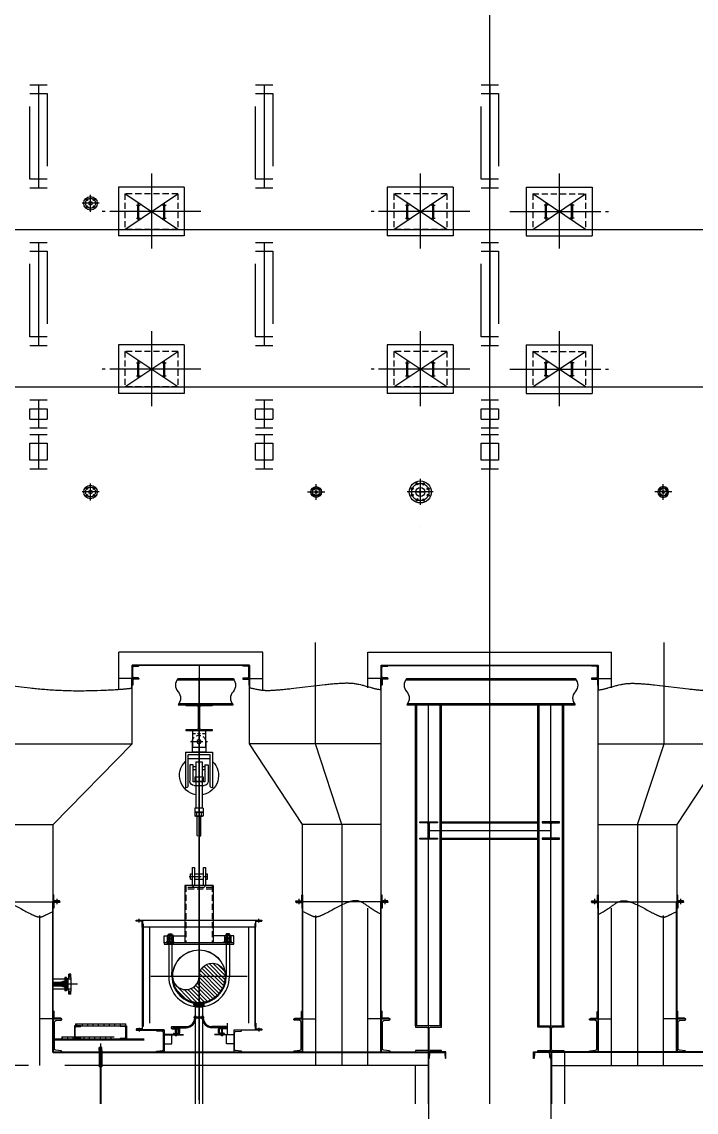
# Model space of a CAD drawing. Header units: millimetres. Extents: x 0 to 134087, y -49114 to 20834.
# Drawn here: x 25773 to 26752, y 11119 to 12702 of the extents above; entities that cross this region are included whole.
import ezdxf

# ---------------------------------------------------------------- set-up
doc = ezdxf.new("R2010")
doc.units = ezdxf.units.MM
doc.header["$LTSCALE"] = 35
for name, pattern in [('CENTER', [7, 4, -1, 1, -1]), ('JNK-CENTER', [34, 30, -1.5, 1, -1.5]), ('JNK-HIDDEN', [3, 2, -1]), ('JNK-PHANTOM', [15, 10, -1, 1, -1, 1, -1]), ('PHA', [30, 20, -2, 2, -2, 2, -2])]:
    doc.linetypes.add(name, pattern=pattern)
for name, color, linetype in [('C', 1, 'CENTER'), ('CEN-R', 1, 'JNK-CENTER'), ('CON-C', 4, 'Continuous'), ('CON-G', 3, 'Continuous'), ('CON-W', 7, 'Continuous'), ('CON-Y', 2, 'Continuous'), ('CONT-Y', 2, 'Continuous'), ('Dim-W', 7, 'Continuous'), ('HID-Y', 2, 'JNK-HIDDEN'), ('PAN-W', 6, 'PHA'), ('PHA-M', 6, 'JNK-PHANTOM'), ('PHA-W', 7, 'JNK-PHANTOM'), ('REF-R', 2, 'JNK-PHANTOM'), ('STL-OBJT', 7, 'Continuous'), ('TITLE', 7, 'Continuous')]:
    doc.layers.add(name, color=color, linetype=linetype)
doc.layers.add('CONT-G', color=3, linetype='Continuous', lineweight=25)

# ---------------------------------------------------------------- blocks, each defined once
blk = doc.blocks.new('SP-FE2')
at = {"color": 1, "linetype": 'CENTER'}
blk.add_line((97, -104), (-98, -104), dxfattribs=at)
at = {"layer": 'CEN-R'}
blk.add_line((0, 58), (0, -1229), dxfattribs=at)
at = {"layer": 'CON-Y'}
blk.add_circle((0, -104), 23.8, dxfattribs=at)
for start, end in [(133.8182, 260.8315), (279.1699, 46.1818)]:
    blk.add_arc((0, -494), 225, start, end, dxfattribs=at)
at = {"layer": 'CONT-Y'}
for p, q in [((-75, 21), (-75, -173)), ((-75, 21), (75, 21)), ((75, 21), (75, -173)), ((-80, -111), (-80, -227)), ((-40, -11), (-75, -11)), ((18, -11), (-18, -11)), ((75, -11), (40, -11)), ((80, -111), (80, -227)), ((156, -227), (-156, -227)), ((-156, -227), (-156, -636)), ((-80, -227), (80, -227)), ((-75, -173), (75, -173)), ((156, -227), (156, -636)), ((-127, -256), (127, -256)), ((-127, -612), (-127, -256)), ((-127, -304), (127, -304)), ((-106, -370), (-106, -561)), ((-67, -370), (-106, -370)), ((-67, -370), (-67, -569)), ((36, -336), (-36, -336)), ((-36, -336), (-36, -510)), ((36, -336), (36, -510)), ((67, -569), (67, -370)), ((67, -370), (106, -370)), ((106, -370), (106, -561)), ((127, -612), (127, -256)), ((-67, -394), (-36, -394)), ((-67, -428), (-36, -428)), ((36, -394), (67, -394)), ((36, -428), (67, -428)), ((36, -499), (36, -869)), ((-67, -569), (67, -569)), ((58, -609), (-58, -609)), ((48, -510), (-48, -510)), ((-48, -510), (-48, -558)), ((48, -558), (-48, -558)), ((-36, -527), (-36, -869)), ((-36, -558), (-36, -569)), ((-36, -609), (-36, -869)), ((36, -558), (36, -569)), ((36, -609), (36, -869)), ((48, -510), (48, -558)), ((-156, -636), (-151, -636)), ((156, -636), (151, -636)), ((-48, -869), (48, -869)), ((-48, -869), (-48, -917)), ((48, -869), (48, -917)), ((49, -917), (-49, -917)), ((-49, -917), (-49, -958)), ((-48, -917), (48, -917)), ((38, -963), (-38, -963)), ((-27, -958), (-27, -917)), ((26, -963), (-26, -963)), ((-22, -1187), (-22, -963)), ((22, -1187), (22, -963)), ((27, -958), (27, -917)), ((49, -917), (49, -958))]:
    blk.add_line(p, q, dxfattribs=at)
for centre, radius, start, end in [((0, -111), 79.5, 146.9982, 180), ((0, -111), 79.5, 122.5954, 146.9982), ((0, -111), 79.5, 66.3097, 106.0082), ((0, -111), 79.5, 33.0018, 46.5774), ((0, -111), 79.5, 0, 33.0018), ((-151, -612), 24, 270, 0), ((-58, -561), 47.9, 180, 270), ((58, -561), 47.9, 270, 0), ((151, -612), 24, 180, 270), ((-38, -950), 13.6, 216.0781, 323.9219), ((0, -895), 68.3, 246.6749, 293.3251), ((38, -950), 13.6, 216.0781, 323.9219)]:
    blk.add_arc(centre, radius, start, end, dxfattribs=at)
blk.add_ellipse((-11, -1187), major_axis=(-11.1, 0), ratio=0.480082, dxfattribs=at)
blk.add_ellipse((11, -1187), major_axis=(11.1, 0), ratio=0.480082, start_param=3.141593, end_param=6.283185, dxfattribs=at)
blk = doc.blocks.new('pipesec')
at = {"layer": 'CON-W'}
for p, q in [((0.121, 0.485), (0.485, 0.121)), ((0.244, 0.437), (0.437, 0.244)), ((0.247, 0.211), (0.498, -0.041)), ((0.248, 0.284), (0.499, 0.033)), ((0.012, 0), (0.36, -0.347)), ((0.075, 0.011), (0.394, -0.308)), ((0.126, 0.034), (0.425, -0.264)), ((0.169, 0.066), (0.451, -0.216)), ((0.204, 0.105), (0.473, -0.163)), ((0.23, 0.153), (0.489, -0.105)), ((-0.243, -0.191), (0.063, -0.496)), ((-0.223, -0.136), (0.125, -0.484)), ((-0.193, -0.092), (0.181, -0.466)), ((-0.156, -0.055), (0.232, -0.443)), ((-0.111, -0.026), (0.279, -0.415)), ((-0.056, -0.006), (0.321, -0.383)), ((-0.25, -0.258), (-0.008, -0.5)), ((-0.227, -0.355), (-0.105, -0.477))]:
    blk.add_line(p, q, dxfattribs=at)
blk.add_lwpolyline([(0, 0.5, -1), (0, 0, 1), (0, -0.5, 1)], format="xyb", dxfattribs=at)
blk = doc.blocks.new('A$C1C12395C')
at = {"layer": 'CEN-R'}
blk.add_line((0, 0), (0, 44), dxfattribs=at)
at = {"layer": 'CONT-G'}
for p, q in [((-61, 24), (-47, 44)), ((-61, 19), (-61, 24)), ((-61, 24), (61, 24)), ((-61, 19), (61, 19)), ((-61, 19), (-51, 5)), ((-44, 0), (-51, 5)), ((-51, 5), (51, 5)), ((-47, 44), (47, 44)), ((-44, 0), (44, 0)), ((44, 0), (51, 5)), ((61, 24), (47, 44)), ((61, 19), (51, 5)), ((61, 19), (61, 24))]:
    blk.add_line(p, q, dxfattribs=at)
blk = doc.blocks.new('A$C3B5754AF')
at = {"layer": 'CON-G'}
for p, q in [((-81, 32), (-27, 32)), ((-72, 29), (-72, -1)), ((-36, 29), (-36, -1)), ((-81, -4), (-27, -4)), ((-81, -4), (-27, -4)), ((-81, -40), (-27, -40)), ((-72, -7), (-72, -37)), ((-36, -7), (-36, -37))]:
    blk.add_line(p, q, dxfattribs=at)
for points in [[(-18, 29, 0.372659), (-36, 29, 0.186242), (-72, 29, 0.372659), (-90, 29), (-90, -1, 0.372659), (-72, -1, 0.186242), (-36, -1, 0.372659), (-18, -1)], [(-18, -7, 0.372659), (-36, -7, 0.186242), (-72, -7, 0.372659), (-90, -7), (-90, -37, 0.372659), (-72, -37, 0.186242), (-36, -37, 0.372659), (-18, -37)]]:
    blk.add_lwpolyline(points, format="xyb", close=True, dxfattribs=at)
blk = doc.blocks.new('A$C4ECB5571')
at = {"layer": 'CON-W', "color": 3}
for p, q in [((140, 128), (-188, 128)), ((-188, 64), (-188, 128)), ((-188, 64), (140, 64)), ((140, 64), (140, 128))]:
    blk.add_line(p, q, dxfattribs=at)
blk.add_lwpolyline([(-96, 416), (-96, 480), (48, 480), (48, 416)], dxfattribs=at)
at = {"layer": 'Dim-W', "color": 1}
for p, q in [((-24, 0), (-24, 501)), ((-24, 56), (-24, 480))]:
    blk.add_line(p, q, dxfattribs=at)
at = {"layer": 'HID-Y', "color": 2}
for points in [[(-96, 0), (-96, 320)], [(48, 0), (48, 320)]]:
    blk.add_lwpolyline(points, dxfattribs=at)
at = {"layer": 'CON-W', "xscale": 4, "yscale": 4, "zscale": 4}
blk.add_blockref('A$C3B5754AF', (193, 288), dxfattribs=at)
blk = doc.blocks.new('A$C31321E1F')
at = {"layer": 'C'}
blk.add_line((-115, 1150), (120, 1150), dxfattribs=at)
at = {"layer": 'CEN-R'}
for p, q in [((0, 1280), (0, -582)), ((398, 0), (-398, 0)), ((0, -451), (0, -556)), ((0, -451), (0, -556))]:
    blk.add_line(p, q, dxfattribs=at)
at = {"layer": 'CON-W', "color": 3}
for p, q in [((402, 386), (-402, 386)), ((-402, 386), (-402, 370)), ((402, 370), (402, 386)), ((-402, 370), (402, 370)), ((-350, 370), (-350, 0)), ((-314, 370), (-314, 0)), ((314, 370), (314, 0)), ((350, 370), (350, 0)), ((-314, 0), (-314, 50)), ((-314, 50), (-305, 50)), ((-305, 50), (-305, 0))]:
    blk.add_line(p, q, dxfattribs=at)
at = {"layer": 'CON-W'}
blk.add_line((-338, 370), (-314, 370), dxfattribs=at)
at = {"layer": 'CON-W', "color": 3}
for points in [[(-402, 386), (-402, 466), (-162, 466)], [(402, 386), (402, 466), (162, 466)], [(305, 0), (305, 50), (314, 50), (314, 0)]]:
    blk.add_lwpolyline(points, dxfattribs=at)
at = {"layer": 'CON-W'}
blk.add_circle((0, 0), 305, dxfattribs=at)
blk.add_circle((0, 0), 305, dxfattribs=at)
at = {"layer": 'CON-W', "color": 3}
for radius in [350, 314, 305]:
    blk.add_arc((0, 0), radius, 180, 0, dxfattribs=at)
at = {"layer": 'CONT-G'}
for p, q in [((-162, 1045), (-162, 386)), ((162, 1045), (-162, 1045)), ((162, 1045), (162, 386))]:
    blk.add_line(p, q, dxfattribs=at)
at = {"layer": 'HID-Y', "color": 2}
for p, q in [((-152, 1045), (-152, 386)), ((152, 1025), (-152, 1025)), ((152, 1005), (-152, 1005)), ((152, 1045), (152, 386))]:
    blk.add_line(p, q, dxfattribs=at)
at = {"layer": 'PAN-W'}
for p, q in [((-97, 1180), (-77, 1180)), ((-97, 1120), (-97, 1180)), ((-53, 1180), (50, 1180)), ((74, 1180), (97, 1180)), ((97, 1120), (97, 1180)), ((-97, 1120), (-77, 1120)), ((-53, 1120), (50, 1120)), ((74, 1120), (97, 1120))]:
    blk.add_line(p, q, dxfattribs=at)
blk.add_lwpolyline([(-53, 1055, 0.414214), (-47, 1049), (44, 1049, 0.414214), (50, 1055), (50, 1255), (74, 1255), (74, 1055, -0.414214), (44, 1025), (-47, 1025, -0.414214), (-77, 1055), (-77, 1255), (-53, 1255)], format="xyb", close=True, dxfattribs=at)
at = {"xscale": -609.4, "yscale": 609.4, "zscale": 609.4, "rotation": 90}
blk.add_blockref('pipesec', (0, 0), dxfattribs=at)
at = {"layer": 'CON-W', "yscale": 0.25, "zscale": 0.25}
for p, xscale in [((-326, 370), 0.25), ((326, 370), -0.25)]:
    blk.add_blockref('A$C4ECB5571', p, dxfattribs=dict(at, xscale=xscale))
blk = doc.blocks.new('INS-DOOR-410x610')
at = {"layer": 'CEN-R'}
for p, q in [((0, 438), (0, -427)), ((305, -205), (-305, 205)), ((-305, -205), (305, 205)), ((570, 0), (-570, 0)), ((-172, 75), (-128, 75)), ((-150, -97), (-150, 97)), ((128, 75), (172, 75)), ((150, -97), (150, 97)), ((-172, -75), (-128, -75)), ((128, -75), (172, -75))]:
    blk.add_line(p, q, dxfattribs=at)
at = {"layer": 'CONT-G'}
for p, q in [((380, 280), (-380, 280)), ((-380, 280), (-380, -280)), ((380, 280), (380, -280)), ((-156, -75), (-156, 75)), ((-144, -75), (-144, 75)), ((144, -75), (144, 75)), ((156, -75), (156, 75)), ((380, -280), (-380, -280))]:
    blk.add_line(p, q, dxfattribs=at)
for centre, start, end in [((-150, 75), 0, 180), ((150, 75), 0, 180), ((-150, -75), 180, 0), ((150, -75), 180, 0)]:
    blk.add_arc(centre, 6, start, end, dxfattribs=at)
at = {"layer": 'HID-Y'}
for p, q in [((305, 205), (-305, 205)), ((-305, 205), (-305, -205)), ((305, 205), (305, -205)), ((305, -205), (-305, -205))]:
    blk.add_line(p, q, dxfattribs=at)
blk = doc.blocks.new('N-FLG 1.00 300 WNRF')
at = {"layer": 'CEN-R'}
for p, q in [((-99, 0), (99, 0)), ((-22, 22), (-41, 41)), ((0, -90), (0, 90)), ((22, 22), (41, 41)), ((-22, -22), (-41, -41)), ((22, -22), (41, -41))]:
    blk.add_line(p, q, dxfattribs=at)
blk.add_circle((0, 0), 44.5, dxfattribs=at)
at = {"layer": 'CON-Y'}
for centre, radius in [((0, 0), 62), ((-31, 31), 9.5), ((0, 0), 13.3), ((31, 31), 9.5), ((-31, -31), 9.5), ((31, -31), 9.5)]:
    blk.add_circle(centre, radius, dxfattribs=at)
blk = doc.blocks.new('A$C67646CC4')
at = {"layer": 'CON-G'}
blk.add_blockref('N-FLG 1.00 300 WNRF', (0, 0), dxfattribs=at)
blk = doc.blocks.new('N-FLG 1.50 300 WNRF')
at = {"layer": 'CEN-R'}
for p, q in [((98, 0), (-98, 0)), ((-30, 30), (-50, 50)), ((0, -98), (0, 98)), ((30, 30), (50, 50)), ((-30, -30), (-50, -50)), ((30, -30), (50, -50))]:
    blk.add_line(p, q, dxfattribs=at)
blk.add_circle((0, 0), 57.1, dxfattribs=at)
at = {"layer": 'CON-Y'}
for centre, radius in [((0, 0), 78), ((-40, 40), 9.5), ((0, 0), 20.4), ((40, 40), 9.5), ((-40, -40), 9.5), ((40, -40), 9.5)]:
    blk.add_circle(centre, radius, dxfattribs=at)
blk = doc.blocks.new('A$C6CE22A10')
at = {"layer": 'CON-G'}
blk.add_blockref('N-FLG 1.50 300 WNRF', (0, 0), dxfattribs=at)
blk = doc.blocks.new('A$C28B160F5')
at = {"layer": 'CEN-R'}
for p, q in [((0, 150), (0, -150)), ((150, 0), (-150, 0)), ((-77, 32), (-108, 45)), ((-48, 0), (48, 0)), ((-32, 77), (-45, 108)), ((0, -42), (0, 48)), ((32, 77), (45, 108)), ((77, 32), (108, 45)), ((-77, -32), (-108, -45)), ((-32, -77), (-45, -108)), ((32, -77), (45, -108)), ((77, -32), (108, -45))]:
    blk.add_line(p, q, dxfattribs=at)
blk.add_circle((0, 0), 100, dxfattribs=at)
at = {"layer": 'TITLE', "color": 3}
for centre, radius in [((0, 0), 127), ((-92, 38), 11), ((0, 0), 51.1), ((-38, 92), 11), ((38, 92), 11), ((92, 38), 11), ((-92, -38), 11), ((-38, -92), 11), ((38, -92), 11), ((92, -38), 11)]:
    blk.add_circle(centre, radius, dxfattribs=at)
blk = doc.blocks.new("4'' O2")
at = {"layer": 'CEN-R'}
blk.add_line((275.61, 0), (0, 0), dxfattribs=at)
at = {"layer": 'CON-Y'}
for p, q in [((200, 57.15), (0, 57.15)), ((167, -67.45), (167, 67.45)), ((171.5, 67.45), (167, 67.45)), ((200, 58.05), (167, 58.05)), ((176, 71.15), (176, 114.5)), ((176, 114.5), (176, 71.95)), ((200, -78.6), (200, 78.6)), ((200, -78.6), (200, 78.6)), ((200, -57.15), (0, -57.15)), ((200, -58.05), (167, -58.05)), ((171.5, -67.45), (167, -67.45)), ((176, -114.5), (176, -71.95)), ((200, -78.6), (198.4, -78.6)), ((198.4, -114.5), (198.4, -78.6))]:
    blk.add_line(p, q, dxfattribs=at)
for centre, start, end in [((171.5, 71.95), 270, 0), ((171.5, -71.95), 0, 90)]:
    blk.add_arc(centre, 4.5, start, end, dxfattribs=at)
at = {"layer": 'HID-Y', "ltscale": 0.2}
for p, q in [((203, 95.25), (173, 95.25)), ((198.4, 114.5), (176, 114.5)), ((198.4, 104.75), (176, 104.75)), ((198.4, 85.75), (176, 85.75)), ((198.4, 78.6), (198.4, 114.5)), ((200, 78.6), (198.4, 78.6)), ((203, -95.25), (173, -95.25)), ((198.4, -85.75), (176, -85.75)), ((198.4, -104.75), (176, -104.75)), ((198.4, -114.5), (176, -114.5))]:
    blk.add_line(p, q, dxfattribs=at)
for points in [[(198.4, 85.75), (198.4, 104.75), (176, 85.75), (176, 104.75)], [(198.4, -104.75), (198.4, -85.75), (176, -104.75), (176, -85.75)]]:
    blk.add_solid(points, dxfattribs=at)
blk = doc.blocks.new('N-FLG SIDE 1.00 300 WNRF')
at = {"layer": 'CEN-R'}
for p, q in [((-44, 2), (-44, -20)), ((0, 22), (0, -163)), ((44, 2), (44, -20))]:
    blk.add_line(p, q, dxfattribs=at)
at = {"layer": 'CON-Y'}
for p, q in [((-25, 0), (-25, -2)), ((-25, 0), (25, 0)), ((-13, 0), (-13, -62)), ((13, 0), (13, -62)), ((25, 0), (25, -2)), ((-62, -2), (-62, -18)), ((-62, -2), (-25, -2)), ((-62, -18), (-30, -18)), ((-54, -2), (-54, -18)), ((-35, -2), (-35, -18)), ((-26, -21), (-17, -62)), ((-17, -62), (17, -62)), ((26, -21), (17, -62)), ((25, -2), (62, -2)), ((30, -18), (62, -18)), ((35, -2), (35, -18)), ((54, -2), (54, -18)), ((62, -2), (62, -18)), ((-17, -150), (17, -150))]:
    blk.add_line(p, q, dxfattribs=at)
blk.add_lwpolyline([(-17, -150), (-17, -62), (17, -62), (17, -150)], dxfattribs=at)
for centre, start, end in [((-30, -22), 12.8768, 90), ((30, -22), 90, 167.1232)]:
    blk.add_arc(centre, 4.5, start, end, dxfattribs=at)
blk = doc.blocks.new('A$C3C2347C1')
at = {"layer": 'CON-G'}
blk.add_blockref('N-FLG SIDE 1.00 300 WNRF', (0, 150), dxfattribs=at)
blk = doc.blocks.new('N-FLG SIDE 1.50 300 WNRF')
at = {"layer": 'CEN-R'}
for p, q in [((-57, 3), (-57, -27)), ((0, 15), (0, -166)), ((57, 3), (57, -27))]:
    blk.add_line(p, q, dxfattribs=at)
at = {"layer": 'CON-G'}
blk.add_line((-24, -68), (24, -68), dxfattribs=at)
at = {"layer": 'CON-Y'}
for p, q in [((-36, 0), (-36, -2)), ((-36, 0), (36, 0)), ((-20, 0), (-20, -68)), ((20, 0), (20, -68)), ((36, 0), (36, -2)), ((-78, -2), (-36, -2)), ((-78, -2), (-78, -21)), ((-78, -21), (-39, -21)), ((-68, -2), (-68, -21)), ((-46, -2), (-46, -21)), ((-34, -24), (-24, -68)), ((-24, -68), (24, -68)), ((-24, -150), (-24, -68)), ((34, -24), (24, -68)), ((24, -68), (24, -150)), ((36, -2), (78, -2)), ((39, -21), (78, -21)), ((46, -2), (46, -21)), ((68, -2), (68, -21)), ((78, -2), (78, -21)), ((-24, -150), (24, -150))]:
    blk.add_line(p, q, dxfattribs=at)
for centre, start, end in [((-39, -26), 12.8618, 90), ((39, -26), 90, 167.1382)]:
    blk.add_arc(centre, 4.5, start, end, dxfattribs=at)
blk = doc.blocks.new('A$C0E694495')
at = {"layer": 'CON-G'}
blk.add_blockref('N-FLG SIDE 1.50 300 WNRF', (0, 150), dxfattribs=at)
blk = doc.blocks.new('seal boots-1')
at = {"layer": 'CEN-R'}
for p, q in [((-265, -146), (-265, -234)), ((265, -146), (265, -234))]:
    blk.add_line(p, q, dxfattribs=at)
at = {"layer": 'CON-C'}
for p, q in [((-55, -23), (-55, -10)), ((-55, -10), (55, -10)), ((-55, -23), (55, -23)), ((55, -23), (55, -10))]:
    blk.add_line(p, q, dxfattribs=at)
at = {"layer": 'CON-G'}
for p, q in [((-313, -123), (-149, -123)), ((-49, -23), (-49, 0)), ((-36, 0), (-49, 0)), ((-36, -36), (-36, 0)), ((37, -36), (37, 0)), ((37, 0), (49, 0)), ((49, -23), (49, 0)), ((313, -123), (149, -123)), ((-260, -215), (-400, -215)), ((-318, -143), (-318, -128)), ((-313, -148), (-240, -148)), ((-305, -136), (-149, -136)), ((-290, -202), (-240, -202)), ((-272, -192), (-258, -192)), ((-272, -202), (-258, -202)), ((-258, -227), (-272, -227)), ((-260, -156), (-270, -156)), ((-270, -193), (-270, -201)), ((-260, -193), (-260, -201)), ((-235, -197), (-235, -153)), ((-222, -197), (-222, -153)), ((305, -136), (149, -136)), ((223, -197), (223, -153)), ((235, -197), (235, -153)), ((313, -148), (240, -148)), ((290, -202), (240, -202)), ((272, -192), (258, -192)), ((272, -202), (258, -202)), ((258, -227), (272, -227)), ((260, -156), (270, -156)), ((260, -193), (260, -201)), ((260, -215), (400, -215)), ((270, -193), (270, -201)), ((318, -143), (318, -128))]:
    blk.add_line(p, q, dxfattribs=at)
for points in [[(-400, -220), (-180, -220)], [(-400, -320), (-315, -320), (-315, -220)], [(-270, -226), (-270, -156), (-269, -155), (-261, -155), (-260, -156), (-260, -226)], [(400, -220), (180, -220)], [(270, -226), (270, -156), (269, -155), (261, -155), (260, -156), (260, -226)], [(400, -320), (315, -320), (315, -220)]]:
    blk.add_lwpolyline(points, dxfattribs=at)
for points in [[(-295, -207), (-295, -210, 0.414214), (-290, -215), (-180, -215)], [(295, -207), (295, -210, -0.414214), (290, -215), (180, -215)]]:
    blk.add_lwpolyline(points, format="xyb", dxfattribs=at)
for points in [[(-255, -193, 0.372659), (-260, -193, 0.186242), (-270, -193, 0.372659), (-275, -193), (-275, -201, 0.372659), (-270, -201, 0.186242), (-260, -201, 0.372659), (-255, -201)], [(-275, -226, 0.372659), (-270, -226, 0.186242), (-260, -226, 0.372659), (-255, -226), (-255, -220), (-275, -220)], [(255, -193, -0.372659), (260, -193, -0.186242), (270, -193, -0.372659), (275, -193), (275, -201, -0.372659), (270, -201, -0.186242), (260, -201, -0.372659), (255, -201)], [(275, -226, -0.372659), (270, -226, -0.186242), (260, -226, -0.372659), (255, -226), (255, -220), (275, -220)]]:
    blk.add_lwpolyline(points, format="xyb", close=True, dxfattribs=at)
at = {"layer": 'CON-G', "color": 7}
for points in [[(-270, -217), (-269, -215), (-269, -155)], [(-260, -217), (-261, -215), (-261, -155)], [(260, -217), (261, -215), (261, -155)], [(270, -217), (269, -215), (269, -155)]]:
    blk.add_lwpolyline(points, dxfattribs=at)
at = {"layer": 'CON-G'}
for centre, radius, start, end in [((-313, -128), 5, 90, 180), ((-149, -23), 100, 270, 0), ((-149, -23), 112, 270, 0), ((149, -23), 112, 180, 270), ((149, -23), 100, 180, 270), ((313, -128), 5, 0, 90), ((-313, -143), 5, 180, 270), ((-290, -207), 5, 90, 180), ((-240, -153), 17.5, 0, 90), ((-240, -153), 5, 0, 90), ((-240, -197), 5, 270, 0), ((-240, -197), 17.5, 270, 0), ((240, -153), 17.5, 90, 180), ((240, -197), 17.5, 180, 270), ((240, -153), 5, 90, 180), ((240, -197), 5, 180, 270), ((290, -207), 5, 0, 90), ((313, -143), 5, 270, 0)]:
    blk.add_arc(centre, radius, start, end, dxfattribs=at)
at = {"layer": 'CONT-G'}
for points in [[(-400, -165), (-400, -415), (-490, -415), (-490, -412, -0.388879), (-484, -405), (-422, -399, 0.388879), (-409, -386), (-409, -194, 0.388879), (-422, -180), (-484, -175, -0.388879), (-490, -168), (-490, -165)], [(400, -165), (400, -415), (490, -415), (490, -412, 0.388879), (484, -405), (422, -399, -0.388879), (409, -386), (409, -194, -0.388879), (422, -180), (484, -175, 0.388879), (490, -168), (490, -165)]]:
    blk.add_lwpolyline(points, format="xyb", close=True, dxfattribs=at)
at = {"layer": 'PHA-M'}
blk.add_line((325, -85), (325, -215), dxfattribs=at)
blk = doc.blocks.new('A$C4C2D22EB')
at = {"layer": 'Dim-W'}
h = blk.add_hatch(dxfattribs=at)
h.set_pattern_fill('ANSI31', color=256, scale=41.747253, angle=45)
h.set_pattern_definition([(90, (-15723.6155, -1870.045), (-5.2184066, 9e-16), [])])
h.paths.add_polyline_path([(-398.7, 77.1), (-350.3, 77.1), (-350.3, 75), (-398.7, 75)])
h = blk.add_hatch(dxfattribs=at)
h.set_pattern_fill('ANSI31', color=256, scale=41.747253, angle=45)
h.set_pattern_definition([(90, (-14829.64, -1882.5693), (-5.2184066, 9e-16), [])])
h.paths.add_polyline_path([(-411.6, 64.5), (-361.5, 64.5), (-361.5, 62.5), (-411.6, 62.5)])
at = {"layer": 'CEN-R'}
for p, q in [((0, 0), (0, 1793.3)), ((-442.5, 980.2), (-425.8, 980.2)), ((-434.2, 980.2), (-434.2, 881)), ((-225.4, 980.2), (-208.7, 980.2)), ((-217.1, 980.2), (-217.1, 881)), ((-8.3, 980.2), (8.3, 980.2)), ((0, 980.2), (0, 881)), ((-442.5, 881), (-425.8, 881)), ((-225.4, 881), (-208.7, 881)), ((-8.3, 881), (8.3, 881)), ((-442.5, 828.6), (-425.8, 828.6)), ((-434.2, 828.6), (-434.2, 729.4)), ((-225.4, 828.6), (-208.7, 828.6)), ((-217.1, 828.6), (-217.1, 729.4)), ((-8.3, 828.6), (8.3, 828.6)), ((0, 828.6), (0, 729.4)), ((-442.5, 729.4), (-425.8, 729.4)), ((-225.4, 729.4), (-208.7, 729.4)), ((-8.3, 729.4), (8.3, 729.4)), ((-442.5, 677), (-425.8, 677)), ((-434.2, 677), (-434.2, 650.1)), ((-225.4, 677), (-208.7, 677)), ((-217.1, 677), (-217.1, 650.1)), ((-8.3, 677), (8.3, 677)), ((0, 677), (0, 650.1)), ((-442.5, 650.1), (-425.8, 650.1)), ((-442.5, 643.9), (-425.8, 643.9)), ((-434.2, 643.9), (-434.2, 610.8)), ((-225.4, 650.1), (-208.7, 650.1)), ((-225.4, 643.9), (-208.7, 643.9)), ((-217.1, 643.9), (-217.1, 610.8)), ((-8.3, 650.1), (8.3, 650.1)), ((-8.3, 643.9), (8.3, 643.9)), ((0, 643.9), (0, 610.8)), ((-442.5, 610.8), (-425.8, 610.8)), ((-225.4, 610.8), (-208.7, 610.8)), ((-8.3, 610.8), (8.3, 610.8)), ((-167.7, 346.3), (-167.7, 443.6)), ((167.7, 346.3), (167.7, 443.6)), ((-279.7, 422), (-279.7, 183.6)), ((-279.7, 5.1), (-279.7, 410.1)), ((-279.7, 3.8), (-279.7, 409)), ((-58.8, 49.4), (-58.8, 383.9)), ((58.8, 49.4), (58.8, 383.9)), ((-142.3, 268.7), (-167.7, 346.3)), ((142.3, 268.7), (167.7, 346.3)), ((-142.3, 268.7), (-142.3, 36.9)), ((-58.8, 271.2), (-58.8, 254.5)), ((-58.8, 262.8), (58.8, 262.8)), ((58.8, 271.2), (58.8, 254.5)), ((142.3, 268.7), (142.3, 36.9)), ((-337.3, 174.4), (-337.3, 178.1)), ((-279.7, 169), (-279.7, 76.1)), ((-222.1, 174.4), (-222.1, 178.1)), ((-233.3, 122.6), (-326.2, 122.6)), ((-279.7, 93.4), (-279.7, 0)), ((-337.3, 73.2), (-337.3, 69.5)), ((-222.1, 73.2), (-222.1, 69.5)), ((-374.5, 57.9), (-374.5, 0)), ((-374.5, 57.9), (-374.5, 0))]:
    blk.add_line(p, q, dxfattribs=at)
at = {"layer": 'CEN-R', "ltscale": 60}
blk.add_lwpolyline([(-374.5, 35.7), (-374.5, 0)], dxfattribs=at)
at = {"layer": 'CON-C'}
for points in [[(-374.9, 35.7), (-374.9, 0)], [(-374.1, 35.7), (-374.1, 0)]]:
    blk.add_lwpolyline(points, dxfattribs=at)
at = {"layer": 'CON-G'}
for p, q in [((-656.5, 841.1), (656.5, 841.1)), ((-656.5, 689.5), (656.5, 689.5)), ((-344, 409), (-344, 422)), ((-231.2, 422), (-344, 422)), ((-237.5, 421.5), (-338.3, 421.5)), ((-231.2, 409), (-231.2, 422)), ((-104.3, 409), (-104.3, 422)), ((-104.3, 422), (104.3, 422)), ((-98, 421.5), (98, 421.5)), ((104.3, 409), (104.3, 422)), ((-344, 409), (-344.4, 409)), ((-344.4, 399.9), (-344.4, 409)), ((-344, 409), (-344.4, 409)), ((-344, 346.3), (-344, 409)), ((-300.9, 407.7), (-246, 407.7)), ((-299.9, 409), (-247, 409)), ((-231.2, 409), (-230.8, 409)), ((-231.2, 409), (-230.8, 409)), ((-231.2, 346.3), (-231.2, 409)), ((-230.8, 399.9), (-230.8, 409)), ((-104.3, 409), (-104.7, 409)), ((-104.7, 398), (-104.7, 409)), ((-104.3, 409), (-104.7, 409)), ((-104.3, 346.3), (-104.3, 409)), ((-80.9, 407.7), (83.2, 407.7)), ((-79.9, 409), (82.2, 409)), ((104.3, 409), (104.7, 409)), ((104.3, 346.3), (104.3, 409)), ((104.3, 409), (104.7, 409)), ((104.7, 398), (104.7, 409)), ((-299.9, 383.9), (-247, 383.9)), ((-298.9, 385.2), (-248, 385.2)), ((-79.9, 383.9), (82.2, 383.9)), ((-78.9, 385.2), (81.2, 385.2)), ((-571.9, 346.3), (-344, 346.3)), ((-420, 268.7), (-344, 346.3)), ((-104.3, 346.3), (-231.2, 346.3)), ((-180.3, 268.7), (-231.2, 346.3)), ((-104.3, 268.7), (-104.3, 346.3)), ((104.3, 268.7), (104.3, 346.3)), ((104.3, 346.3), (231.2, 346.3)), ((180.3, 268.7), (231.2, 346.3)), ((-496, 268.7), (-420, 268.7)), ((-420, 49.4), (-420, 268.7)), ((-180.3, 49.4), (-180.3, 268.7)), ((-104.3, 268.7), (-180.3, 268.7)), ((-104.3, 49.4), (-104.3, 268.7)), ((104.3, 49.4), (104.3, 268.7)), ((104.3, 268.7), (180.3, 268.7)), ((180.3, 49.4), (180.3, 268.7)), ((-496, 194.4), (-420, 194.4)), ((-420.4, 49.4), (-420.4, 194.4)), ((-416.6, 197.2), (-416.6, 192.2)), ((-183.6, 197.2), (-183.6, 192.2)), ((-104.3, 194.4), (-180.3, 194.4)), ((-179.8, 49.4), (-179.8, 194.4)), ((-104.7, 49.4), (-104.7, 194.4)), ((-100.9, 197.2), (-100.9, 192.2)), ((100.9, 197.2), (100.9, 192.2)), ((104.3, 194.4), (180.3, 194.4)), ((104.7, 49.4), (104.7, 194.4)), ((179.8, 49.4), (179.8, 194.4)), ((183.6, 197.2), (183.6, 192.2)), ((-419.2, 62.5), (-332.6, 62.5)), ((-419.2, 61.6), (-332.6, 61.6)), ((-373.1, 54.1), (-375.9, 54.1)), ((-375.9, 51.2), (-375.9, 54.1)), ((-373.1, 51.2), (-373.1, 54.1)), ((-420, 49.9), (-58.8, 49.9)), ((-420, 49.4), (-58.8, 49.4)), ((-412.5, 49.9), (-412.5, 50.9)), ((-375.9, 51.2), (-375.9, 35.7)), ((-375.9, 51.2), (-375.9, 35.7)), ((-373.1, 51.2), (-375.9, 51.2)), ((-373.1, 51.2), (-373.1, 35.7)), ((-373.1, 51.2), (-373.1, 35.7)), ((-244.1, 49.9), (-244.1, 49.4)), ((-187.8, 49.9), (-187.8, 50.9)), ((-95.9, 49.9), (-95.9, 50.9)), ((-59.3, 49.9), (-59.3, 0)), ((-58.8, 49.9), (-58.8, 0)), ((58.8, 49.9), (58.8, 0)), ((420.4, 49.9), (58.8, 49.9)), ((420.4, 49.4), (58.8, 49.4)), ((59.3, 49.9), (59.3, 0)), ((95.9, 49.9), (95.9, 50.9)), ((95.9, 49.9), (95.9, 50.9)), ((187.8, 49.9), (187.8, 50.9)), ((187.8, 49.9), (187.8, 50.9)), ((-373.1, 35.7), (-375.9, 35.7)), ((-373.1, 35.7), (-375.9, 35.7))]:
    blk.add_line(p, q, dxfattribs=at)
for points in [[(-344, 421.5), (-344, 409), (-337.7, 409), (-337.7, 409.2, 0.388879), (-338.1, 409.6), (-342.7, 410, -0.388879), (-343.5, 410.8), (-343.5, 419.6, -0.388879), (-342.7, 420.5), (-338.1, 420.9, 0.388879), (-337.7, 421.3), (-337.7, 421.5)], [(-231.2, 421.5), (-231.2, 409), (-237.5, 409), (-237.5, 409.2, -0.388879), (-237.1, 409.6), (-232.5, 410, 0.388879), (-231.7, 410.8), (-231.7, 419.6, 0.388879), (-232.5, 420.5), (-237.1, 420.9, -0.388879), (-237.5, 421.3), (-237.5, 421.5)], [(-104.3, 421.5), (-104.3, 409), (-98, 409), (-98, 409.2, 0.388879), (-98.4, 409.6), (-103, 410, -0.388879), (-103.7, 410.8), (-103.7, 419.6, -0.388879), (-103, 420.5), (-98.4, 420.9, 0.388879), (-98, 421.3), (-98, 421.5)], [(104.3, 421.5), (104.3, 409), (98, 409), (98, 409.2, -0.388879), (98.4, 409.6), (103, 410, 0.388879), (103.7, 410.8), (103.7, 419.6, 0.388879), (103, 420.5), (98.4, 420.9, -0.388879), (98, 421.3), (98, 421.5)], [(-337.7, 409), (-337.7, 408.7, -0.414214), (-338.1, 408.3), (-342.7, 408.3, 0.414214), (-343.3, 407.7), (-343.3, 403.1, -0.414214), (-343.7, 402.7), (-344, 402.7), (-344, 409)], [(-237.5, 409), (-237.5, 408.7, 0.414214), (-237.1, 408.3), (-232.4, 408.3, -0.414214), (-231.9, 407.7), (-231.9, 403.1, 0.414214), (-231.5, 402.7), (-231.2, 402.7), (-231.2, 409)], [(-98, 409), (-98, 408.7, -0.414214), (-98.4, 408.3), (-103, 408.3, 0.414214), (-103.6, 407.7), (-103.6, 403.1, -0.414214), (-104, 402.7), (-104.3, 402.7), (-104.3, 409)], [(98, 409), (98, 408.7, 0.414214), (98.4, 408.3), (103, 408.3, -0.414214), (103.6, 407.7), (103.6, 403.1, 0.414214), (104, 402.7), (104.3, 402.7), (104.3, 409)], [(-292.2, 358.9), (-292.2, 360.1), (-281.6, 360.1, 0.414214), (-280.1, 361.6), (-280.1, 381.2, 0.414214), (-281.6, 382.7), (-292.2, 382.7), (-292.2, 383.9), (-267.2, 383.9), (-267.2, 382.7), (-277.8, 382.7, 0.414214), (-279.3, 381.2), (-279.3, 361.6, 0.414214), (-277.8, 360.1), (-267.2, 360.1), (-267.2, 358.9)], [(-413.7, 194.6), (-413.7, 194.9, 0.414214), (-414.1, 195.3), (-418.7, 195.3, -0.414214), (-419.3, 195.9), (-419.3, 200.5, 0.414214), (-419.7, 200.9), (-420, 200.9), (-420, 194.6)], [(-186.5, 194.6), (-186.5, 194.9, -0.414214), (-186.2, 195.3), (-181.5, 195.3, 0.414214), (-180.9, 195.9), (-180.9, 200.5, -0.414214), (-180.6, 200.9), (-180.3, 200.9), (-180.3, 194.6)], [(-98, 194.6), (-98, 194.9, 0.414214), (-98.4, 195.3), (-103, 195.3, -0.414214), (-103.6, 195.9), (-103.6, 200.5, 0.414214), (-104, 200.9), (-104.3, 200.9), (-104.3, 194.6)], [(98, 194.6), (98, 194.9, -0.414214), (98.4, 195.3), (103, 195.3, 0.414214), (103.6, 195.9), (103.6, 200.5, -0.414214), (104, 200.9), (104.3, 200.9), (104.3, 194.6)], [(186.5, 194.6), (186.5, 194.9, 0.414214), (186.2, 195.3), (181.5, 195.3, -0.414214), (180.9, 195.9), (180.9, 200.5, 0.414214), (180.6, 200.9), (180.3, 200.9), (180.3, 194.6)], [(-413.7, 194.4), (-413.7, 194.1, -0.414214), (-414.1, 193.7), (-418.7, 193.7, 0.414214), (-419.3, 193.1), (-419.3, 188.5, -0.414214), (-419.7, 188.1), (-420, 188.1), (-420, 194.4)], [(-186.5, 194.4), (-186.5, 194.1, 0.414214), (-186.2, 193.7), (-181.5, 193.7, -0.414214), (-180.9, 193.1), (-180.9, 188.5, 0.414214), (-180.6, 188.1), (-180.3, 188.1), (-180.3, 194.4)], [(-98, 194.4), (-98, 194.1, -0.414214), (-98.4, 193.7), (-103, 193.7, 0.414214), (-103.6, 193.1), (-103.6, 188.5, -0.414214), (-104, 188.1), (-104.3, 188.1), (-104.3, 194.4)], [(98, 194.4), (98, 194.1, 0.414214), (98.4, 193.7), (103, 193.7, -0.414214), (103.6, 193.1), (103.6, 188.5, 0.414214), (104, 188.1), (104.3, 188.1), (104.3, 194.4)], [(186.5, 194.4), (186.5, 194.1, -0.414214), (186.2, 193.7), (181.5, 193.7, 0.414214), (180.9, 193.1), (180.9, 188.5, -0.414214), (180.6, 188.1), (180.3, 188.1), (180.3, 194.4)], [(-334, 176.2), (-334, 169.9), (-334.1, 169.9, -0.414214), (-334.5, 170.2), (-334.5, 175, 0.414214), (-335.2, 175.7), (-339.9, 175.7, -0.414214), (-340.2, 176), (-340.2, 176.2)], [(-225.4, 176.2), (-225.4, 169.9), (-225.3, 169.9, 0.414214), (-224.9, 170.2), (-224.9, 175, -0.414214), (-224.2, 175.7), (-219.5, 175.7, 0.414214), (-219.2, 176), (-219.2, 176.2)], [(-420, 81.7), (-412.5, 81.7), (-412.5, 81.8, 0.414214), (-413, 82.4), (-418.4, 82.4, -0.414214), (-419.2, 83.2), (-419.2, 88.6, 0.414214), (-419.8, 89.2), (-420, 89.2)], [(-180.3, 81.7), (-187.8, 81.7), (-187.8, 81.8, -0.414214), (-187.2, 82.4), (-181.9, 82.4, 0.414214), (-181, 83.2), (-181, 88.6, -0.414214), (-180.4, 89.2), (-180.3, 89.2)], [(-104.3, 81.7), (-96.8, 81.7), (-96.8, 81.8, 0.414214), (-97.4, 82.4), (-102.7, 82.4, -0.414214), (-103.5, 83.2), (-103.5, 88.6, 0.414214), (-104.1, 89.2), (-104.3, 89.2)], [(104.3, 81.7), (96.8, 81.7), (96.8, 81.8, -0.414214), (97.4, 82.4), (102.7, 82.4, 0.414214), (103.5, 83.2), (103.5, 88.6, -0.414214), (104.1, 89.2), (104.3, 89.2)], [(104.3, 81.7), (96.8, 81.7), (96.8, 81.8, -0.414214), (97.4, 82.4), (102.7, 82.4, 0.414214), (103.5, 83.2), (103.5, 88.6, -0.414214), (104.1, 89.2), (104.3, 89.2)], [(180.3, 81.7), (187.8, 81.7), (187.8, 81.8, 0.414214), (187.2, 82.4), (181.9, 82.4, -0.414214), (181, 83.2), (181, 88.6, 0.414214), (180.4, 89.2), (180.3, 89.2)], [(180.3, 81.7), (187.8, 81.7), (187.8, 81.8, 0.414214), (187.2, 82.4), (181.9, 82.4, -0.414214), (181, 83.2), (181, 88.6, 0.414214), (180.4, 89.2), (180.3, 89.2)], [(-420, 81.7), (-420, 49.9), (-411.6, 49.9), (-411.6, 50.3, 0.388879), (-412.3, 51), (-417.5, 51.5, -0.388879), (-418.9, 53), (-418.9, 78.6, -0.388879), (-417.5, 80.1), (-412.3, 80.5, 0.388879), (-411.6, 81.3), (-411.6, 81.7)], [(-399.5, 75), (-399.5, 62.5), (-393.3, 62.5), (-393.3, 62.7, 0.388879), (-393.6, 63.1), (-398.2, 63.5, -0.388879), (-399, 64.3), (-399, 73.1, -0.388879), (-398.2, 74), (-393.6, 74.4, 0.388879), (-393.3, 74.8), (-393.3, 75)], [(-349.4, 75), (-349.4, 62.5), (-355.7, 62.5), (-355.7, 62.7, -0.388879), (-355.3, 63.1), (-350.7, 63.5, 0.388879), (-350, 64.3), (-350, 73.1, 0.388879), (-350.7, 74), (-355.3, 74.4, -0.388879), (-355.7, 74.8), (-355.7, 75)], [(-334, 71.5), (-334, 77.7), (-334.1, 77.7, 0.414214), (-334.5, 77.4), (-334.5, 72.7, -0.414214), (-335.2, 72), (-339.9, 72, 0.414214), (-340.2, 71.6), (-340.2, 71.5)], [(-225.4, 71.5), (-225.4, 77.7), (-225.3, 77.7, -0.414214), (-224.9, 77.4), (-224.9, 72.7, 0.414214), (-224.2, 72), (-219.5, 72, -0.414214), (-219.2, 71.6), (-219.2, 71.5)], [(-180.3, 81.7), (-180.3, 49.9), (-188.6, 49.9), (-188.6, 50.3, -0.388879), (-187.9, 51), (-182.7, 51.5, 0.388879), (-181.4, 53), (-181.4, 78.6, 0.388879), (-182.7, 80.1), (-187.9, 80.5, -0.388879), (-188.6, 81.3), (-188.6, 81.7)], [(-104.3, 81.7), (-104.3, 49.9), (-95.9, 49.9), (-95.9, 50.3, 0.388879), (-96.6, 51), (-101.8, 51.5, -0.388879), (-103.2, 53), (-103.2, 78.6, -0.388879), (-101.8, 80.1), (-96.6, 80.5, 0.388879), (-95.9, 81.3), (-95.9, 81.7)], [(-46.3, 49.9), (-46.3, 51.2), (-56.9, 51.2, -0.414214), (-58.4, 52.7), (-58.4, 72.2, -0.414214), (-56.9, 73.7), (-46.3, 73.7), (-46.3, 75), (-71.3, 75), (-71.3, 73.7), (-60.7, 73.7, -0.414214), (-59.2, 72.2), (-59.2, 52.7, -0.414214), (-60.7, 51.2), (-71.3, 51.2), (-71.3, 49.9)], [(46.3, 49.9), (46.3, 51.2), (56.9, 51.2, 0.414214), (58.4, 52.7), (58.4, 72.2, 0.414214), (56.9, 73.7), (46.3, 73.7), (46.3, 75), (71.3, 75), (71.3, 73.7), (60.7, 73.7, 0.414214), (59.2, 72.2), (59.2, 52.7, 0.414214), (60.7, 51.2), (71.3, 51.2), (71.3, 49.9)], [(104.3, 81.7), (104.3, 49.9), (95.9, 49.9), (95.9, 50.3, -0.388879), (96.6, 51), (101.8, 51.5, 0.388879), (103.2, 53), (103.2, 78.6, 0.388879), (101.8, 80.1), (96.6, 80.5, -0.388879), (95.9, 81.3), (95.9, 81.7)], [(104.3, 81.7), (104.3, 49.9), (95.9, 49.9), (95.9, 50.3, -0.388879), (96.6, 51), (101.8, 51.5, 0.388879), (103.2, 53), (103.2, 78.6, 0.388879), (101.8, 80.1), (96.6, 80.5, -0.388879), (95.9, 81.3), (95.9, 81.7)], [(180.3, 81.7), (180.3, 49.9), (188.6, 49.9), (188.6, 50.3, 0.388879), (187.9, 51), (182.7, 51.5, -0.388879), (181.4, 53), (181.4, 78.6, -0.388879), (182.7, 80.1), (187.9, 80.5, 0.388879), (188.6, 81.3), (188.6, 81.7)], [(180.3, 81.7), (180.3, 49.9), (188.6, 49.9), (188.6, 50.3, 0.388879), (187.9, 51), (182.7, 51.5, -0.388879), (181.4, 53), (181.4, 78.6, -0.388879), (182.7, 80.1), (187.9, 80.5, 0.388879), (188.6, 81.3), (188.6, 81.7)]]:
    blk.add_lwpolyline(points, format="xyb", close=True, dxfattribs=at)
for points in [[(-340.2, 176.8), (-219.2, 176.8), (-219.2, 176.4), (-340.2, 176.4)], [(-333.6, 74.4), (-334, 74.4), (-334, 173.3), (-333.6, 173.3)], [(-225.9, 74.4), (-225.4, 74.4), (-225.4, 173.3), (-225.9, 173.3)], [(-313.1, 71.2), (-340.2, 71.2), (-340.2, 70.8), (-313.1, 70.8)], [(-245, 71.2), (-219.2, 71.2), (-219.2, 70.8), (-245, 70.8)]]:
    blk.add_lwpolyline(points, close=True, dxfattribs=at)
for points in [[(-42.1, 43.7), (-42.1, 49.9), (-58.8, 49.9), (-58.8, 43.7), (-58.5, 43.7, 0.383864), (-58.1, 44.1), (-57.6, 48.6, -0.383864), (-56.7, 49.4), (-44.2, 49.4, -0.383864), (-43.2, 48.6), (-42.8, 44.1, 0.383864), (-42.3, 43.7), (-42.1, 43.7)], [(42.1, 43.7), (42.1, 49.9), (58.8, 49.9), (58.8, 43.7), (58.5, 43.7, -0.383864), (58.1, 44.1), (57.6, 48.6, 0.383864), (56.7, 49.4), (44.2, 49.4, 0.383864), (43.2, 48.6), (42.8, 44.1, -0.383864), (42.3, 43.7), (42.1, 43.7)]]:
    blk.add_lwpolyline(points, format="xyb", dxfattribs=at)
blk.add_circle((-279.7, 122.6), 25.4, dxfattribs=at)
at = {"layer": 'CON-W'}
for p, q in [((-375.9, 53.8), (-373.5, 54.1)), ((-375.9, 53.5), (-373.1, 53.8)), ((-375.9, 53.2), (-373.1, 53.5)), ((-375.9, 52.8), (-373.1, 53.2)), ((-375.9, 52.5), (-373.1, 52.8)), ((-375.9, 52.2), (-373.1, 52.5)), ((-375.9, 51.8), (-373.1, 52.2)), ((-375.9, 51.5), (-373.1, 51.8)), ((-375.9, 51.2), (-373.1, 51.5))]:
    blk.add_line(p, q, dxfattribs=at)
at = {"layer": 'CON-Y'}
for p, q in [((-71.3, 75), (-71.3, 383.9)), ((-70, 75), (-70, 383.9)), ((-47.6, 75), (-47.6, 383.9)), ((-46.3, 75), (-46.3, 383.9)), ((46.3, 75), (46.3, 383.9)), ((47.6, 75), (47.6, 383.9)), ((70, 75), (70, 383.9)), ((71.3, 75), (71.3, 383.9)), ((-46.3, 271.2), (46.3, 271.2)), ((-46.3, 270.2), (46.3, 270.2)), ((-46.3, 255.5), (46.3, 255.5)), ((-46.3, 254.5), (46.3, 254.5))]:
    blk.add_line(p, q, dxfattribs=at)
for points in [[(-67.1, 254.5), (-67.1, 255.5), (-60.2, 255.5, 0.414214), (-59.1, 256.6), (-59.1, 269.1, 0.414214), (-60.2, 270.2), (-67.1, 270.2), (-67.1, 271.2), (-50.4, 271.2), (-50.4, 270.2), (-57.4, 270.2, 0.414214), (-58.4, 269.1), (-58.4, 256.6, 0.414214), (-57.4, 255.5), (-50.4, 255.5), (-50.4, 254.5)], [(67.1, 254.5), (67.1, 255.5), (60.2, 255.5, -0.414214), (59.1, 256.6), (59.1, 269.1, -0.414214), (60.2, 270.2), (67.1, 270.2), (67.1, 271.2), (50.4, 271.2), (50.4, 270.2), (57.4, 270.2, -0.414214), (58.4, 269.1), (58.4, 256.6, -0.414214), (57.4, 255.5), (50.4, 255.5), (50.4, 254.5)]]:
    blk.add_lwpolyline(points, format="xyb", close=True, dxfattribs=at)
at = {"layer": 'CONT-G'}
blk.add_lwpolyline([(-276, 0), (-276, 93.4), (-283.4, 93.4), (-283.4, 0)], dxfattribs=at)
at = {"layer": 'Dim-W'}
for p, q in [((-66.8, 554.9), (-66.8, 554.9)), ((-350.3, 75), (-350.3, 77.1)), ((-375.9, 49.9), (-373.1, 49.9))]:
    blk.add_line(p, q, dxfattribs=at)
for points in [[(-299.9, 409, 0.4), (-299.9, 396.4, -0.4), (-299.9, 383.9, -0.4)], [(-247, 409, -0.4), (-247, 396.4, 0.4), (-247, 383.9, 0.4)], [(-79.9, 409, 0.4), (-79.9, 396.4, -0.4), (-79.9, 383.9, -0.4)], [(82.2, 409, -0.4), (82.2, 396.4, 0.4), (82.2, 383.9, 0.4)]]:
    blk.add_lwpolyline(points, format="xyb", dxfattribs=at)
at = {"layer": 'HID-Y'}
for p, q in [((-442.5, 658.5), (-425.8, 658.5)), ((-225.4, 658.5), (-208.7, 658.5)), ((-8.3, 658.5), (8.3, 658.5)), ((-442.5, 643.9), (-425.8, 643.9)), ((-225.4, 643.9), (-208.7, 643.9)), ((-8.3, 643.9), (8.3, 643.9)), ((-442.5, 635.6), (-425.8, 635.6)), ((-225.4, 635.6), (-208.7, 635.6)), ((-8.3, 635.6), (8.3, 635.6))]:
    blk.add_line(p, q, dxfattribs=at)
for points in [[(-442.5, 971.9), (-425.8, 971.9), (-425.8, 889.4), (-442.5, 889.4)], [(-225.4, 971.9), (-208.7, 971.9), (-208.7, 889.4), (-225.4, 889.4)], [(-8.3, 971.9), (8.3, 971.9), (8.3, 889.4), (-8.3, 889.4)], [(-442.5, 820.2), (-425.8, 820.2), (-425.8, 737.8), (-442.5, 737.8)], [(-225.4, 820.2), (-208.7, 820.2), (-208.7, 737.8), (-225.4, 737.8)], [(-8.3, 820.2), (8.3, 820.2), (8.3, 737.8), (-8.3, 737.8)]]:
    blk.add_lwpolyline(points, close=True, dxfattribs=at)
for points in [[(-442.5, 658.5), (-442.5, 668.6), (-425.8, 668.6), (-425.8, 658.5)], [(-225.4, 658.5), (-225.4, 668.6), (-208.7, 668.6), (-208.7, 658.5)], [(-8.3, 658.5), (-8.3, 668.6), (8.3, 668.6), (8.3, 658.5)], [(-425.8, 635.6), (-425.8, 619.2), (-442.5, 619.2), (-442.5, 635.6)], [(-208.7, 635.6), (-208.7, 619.2), (-225.4, 619.2), (-225.4, 635.6)], [(8.3, 635.6), (8.3, 619.2), (-8.3, 619.2), (-8.3, 635.6)]]:
    blk.add_lwpolyline(points, dxfattribs=at)
at = {"layer": 'PHA-M'}
for p, q in [((-356.9, 398.5), (-356.9, 434.5)), ((-218.3, 434.5), (-356.9, 434.5)), ((-218.3, 398.5), (-218.3, 434.5)), ((-117.2, 400.1), (-117.2, 434.5)), ((-117.2, 434.5), (117.2, 434.5)), ((117.2, 400.1), (117.2, 434.5)), ((-344.4, 409), (-356.9, 409)), ((-230.8, 409), (-218.3, 409)), ((-104.7, 409), (-117.2, 409)), ((104.7, 409), (117.2, 409)), ((-432.9, 36.9), (-432.9, 181)), ((-167.3, 36.9), (-167.3, 181)), ((-117.2, 36.9), (-117.2, 188.3)), ((117.2, 36.9), (117.2, 188.3)), ((167.3, 36.9), (167.3, 181)), ((-420, 81.7), (-432.9, 81.7)), ((-398.7, 77.1), (-350.3, 77.1)), ((-398.7, 77.1), (-398.7, 75)), ((-398.7, 75), (-350.3, 75)), ((-180.3, 81.7), (-167.3, 81.7)), ((-104.3, 81.7), (-117.2, 81.7)), ((104.3, 81.7), (117.2, 81.7)), ((104.3, 81.7), (117.2, 81.7)), ((180.3, 81.7), (167.3, 81.7)), ((180.3, 81.7), (167.3, 81.7)), ((-411.6, 64.5), (-361.5, 64.5)), ((-411.6, 64.5), (-411.6, 62.5)), ((-411.6, 62.5), (-361.5, 62.5)), ((71.8, 49.9), (71.8, 0)), ((-58.8, 36.9), (-856.7, 36.9)), ((-71.8, 36.9), (-71.8, 0)), ((58.8, 36.9), (856.7, 36.9))]:
    blk.add_line(p, q, dxfattribs=at)
at = {"layer": 'PHA-W'}
for points, knots in [([(-571.9, 397.9), (-554.9, 401.2), (-471.7, 409.4), (-432.8, 394.3), (-351.1, 398.7), (-344, 400)], [0, 0, 0, 0, 471.13628, 1147.243646, 1404.418258, 1404.418258, 1404.418258, 1404.418258]), ([(-104.3, 397.9), (-121.4, 401.2), (-128.6, 409.4), (-214.2, 394.3), (-224.1, 398.7), (-231.2, 400)], [0, 0, 0, 0, 471.13628, 1147.243646, 1404.418258, 1404.418258, 1404.418258, 1404.418258]), ([(104.3, 397.9), (121.4, 401.2), (128.6, 409.4), (214.2, 394.3), (224.1, 398.7), (231.2, 400)], [0, 0, 0, 0, 471.13628, 1147.243646, 1404.418258, 1404.418258, 1404.418258, 1404.418258]), ([(-496, 182), (-482.1, 189), (-473.8, 204.9), (-432.8, 174.5), (-429.1, 181.4), (-420, 184.9)], [0, 0, 0, 0, 527.465626, 1193.677544, 1535.043258, 1535.043258, 1535.043258, 1535.043258]), ([(-104.3, 182), (-118.2, 189), (-126.4, 204.9), (-167.5, 174.5), (-171.2, 181.4), (-180.3, 184.9)], [0, 0, 0, 0, 527.465626, 1193.677544, 1535.043258, 1535.043258, 1535.043258, 1535.043258]), ([(104.3, 182), (118.2, 189), (126.4, 204.9), (167.5, 174.5), (171.2, 181.4), (180.3, 184.9)], [0, 0, 0, 0, 527.465626, 1193.677544, 1535.043258, 1535.043258, 1535.043258, 1535.043258])]:
    blk.add_open_spline(points, degree=3, knots=knots, dxfattribs=at)
at = {"layer": 'REF-R'}
for p, q in [((-333.6, 170.2), (-225.9, 170.2)), ((-327.3, 170.2), (-327.3, 77.5)), ((-232.1, 170.2), (-232.1, 77.5))]:
    blk.add_line(p, q, dxfattribs=at)
at = {"xscale": -50.88155164560442, "yscale": 50.88155164560442, "zscale": 50.88155164560442, "rotation": 90}
blk.add_blockref('pipesec', (-279.7, 122.6), dxfattribs=at)
at = {"layer": 'CON-W', "xscale": 0.08349450549, "yscale": 0.08349450549, "zscale": 0.08349450549}
blk.add_blockref('A$C31321E1F', (-279.7, 122.6), dxfattribs=at)
at = {"layer": 'Dim-W', "yscale": 0.08349450549, "zscale": 0.08349450549}
for name, p, xscale in [('INS-DOOR-410x610', (-325.6, 858.2), 0.08349450549), ('INS-DOOR-410x610', (-66.8, 858.2), 0.08349450549), ('INS-DOOR-410x610', (66.8, 858.2), -0.08349450549), ('A$C6CE22A10', (-384.1, 866.2), 0.08349450549), ('INS-DOOR-410x610', (-325.6, 706.6), 0.08349450549), ('INS-DOOR-410x610', (-66.8, 706.6), 0.08349450549), ('INS-DOOR-410x610', (66.8, 706.6), -0.08349450549), ('A$C28B160F5', (-66.8, 588.5), 0.08349450549), ('A$C6CE22A10', (-384.1, 588.5), 0.08349450549), ('A$C67646CC4', (-167, 588.5), 0.08349450549), ('A$C67646CC4', (167, 588.5), -0.08349450549), ('A$C1C12395C', (-279.7, 93.4), 0.08349450549), ('seal boots-1', (-279.7, 84.6), 0.08349450549)]:
    blk.add_blockref(name, p, dxfattribs=dict(at, xscale=xscale))
at = {"layer": 'Dim-W', "xscale": 0.08349450549, "yscale": 0.08349450549, "zscale": 0.08349450549, "rotation": 270}
for name in ['A$C0E694495', 'A$C3C2347C1']:
    blk.add_blockref(name, (-419.6, 115.1), dxfattribs=at)
at = {"layer": 'STL-OBJT', "xscale": -0.08349450549, "yscale": 0.08349450549, "zscale": 0.08349450549}
blk.add_blockref('SP-FE2', (-279.7, 357.1), dxfattribs=at)
at = {"layer": 'TITLE', "xscale": 0.08349450549, "yscale": 0.08349450549, "zscale": 0.08349450549}
blk.add_blockref("4'' O2", (-419.6, 115.1), dxfattribs=at)

msp = doc.modelspace()

# ---------------------------------------------------------------- linework, layer by layer
at = {"layer": 'CON-Y'}
for p, q in [((26363.4272, 11165.3695), (26363.4272, 11106.9383)), ((26540.8352, 11165.3695), (26540.8352, 11106.9383))]:
    msp.add_line(p, q, dxfattribs=at)

# ---------------------------------------------------------------- block references
at = {"layer": 'Dim-W', "ltscale": 0.5, "xscale": 1.50908133744, "yscale": 1.50908133744, "zscale": 1.50908133744}
msp.add_blockref('A$C4C2D22EB', (26452.1312, 11131.1401), dxfattribs=at)

doc.saveas('drawing.dxf')
